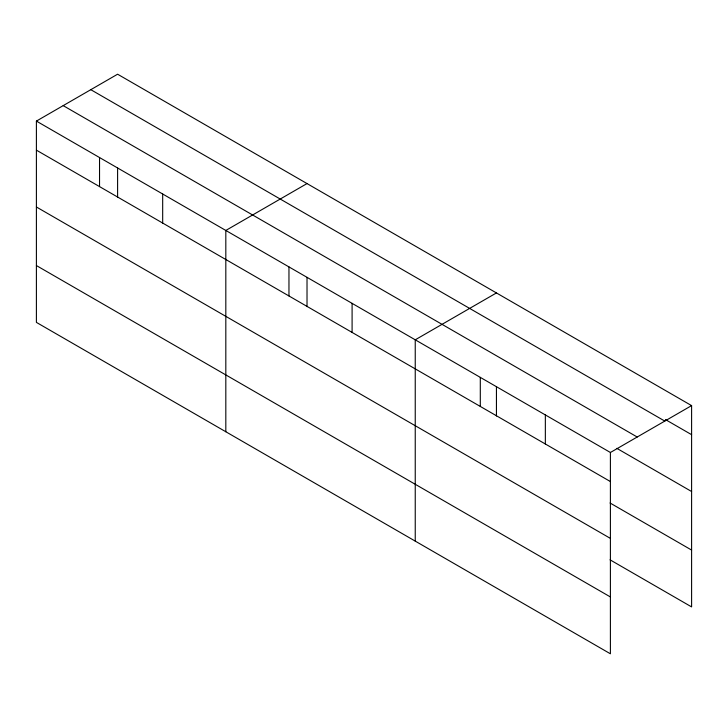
<?xml version="1.0" encoding="UTF-8"?>
<svg xmlns="http://www.w3.org/2000/svg" width="728" height="728" viewBox="0 0 728 728"><rect width="100%" height="100%" fill="white"/><g stroke="black" fill="none" stroke-linecap="round" stroke-linejoin="round"><path stroke-width="1.09" d="M610.401 538.392L610.401 452.488L36.4 121.094L36.4 322.386L610.401 653.79L610.401 538.392L36.4 206.989M610.037 559.814L691.6 606.906L691.6 405.614L117.599 74.21L36.4 121.094M307.016 183.574L225.817 230.458L225.817 431.75M496.441 292.938L415.242 339.812L415.242 541.113M610.401 452.488L691.6 405.614M665.383 419.537L691.6 434.671M90.8 89.68L664.8 421.084M63.2 105.624L637.2 437.018M616.834 448.348L691.6 491.509M36.4 150.15L610.401 481.554M610.037 502.984L691.6 550.068M36.4 265.556L610.401 596.951M545.345 414.933L545.345 443.989M496.441 386.714L496.441 415.997M480.298 377.377L480.298 406.433M352.097 303.367L352.097 332.423M307.016 277.359L307.016 306.634M288.961 266.912L288.961 295.968M162.681 194.003L162.681 223.059M117.599 167.995L117.599 197.279M99.536 157.548L99.536 186.605"/></g></svg>
